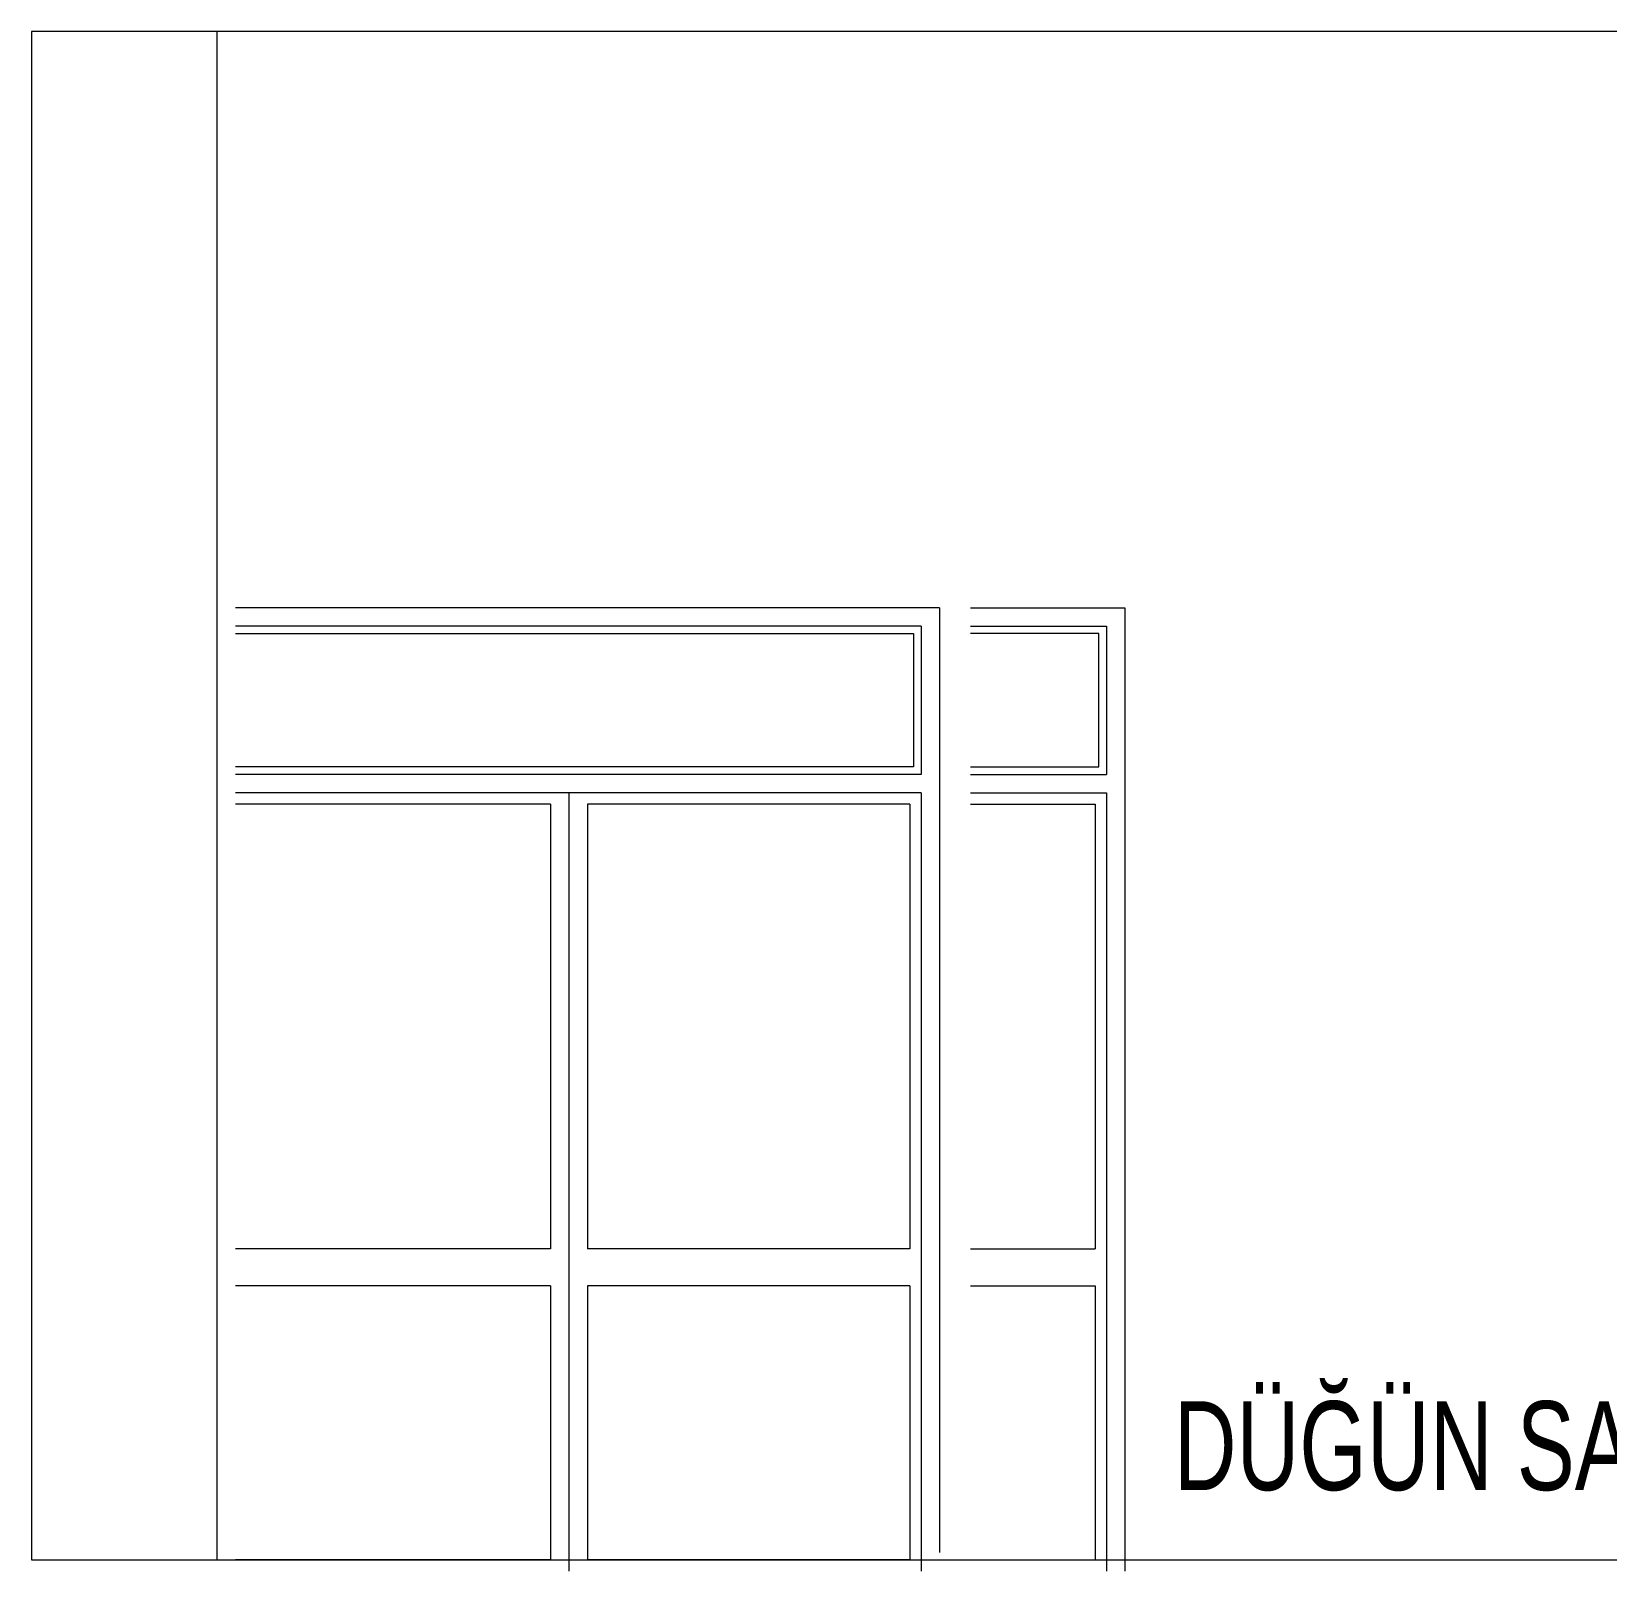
# Model space of a CAD drawing. Header units: inches. Extents: x -7543 to -822, y 102837 to 190349.
# Drawn here: x -828.654 to -828.569, y 102836.7082 to 102836.791 of the extents above; entities that cross this region are included whole.
import ezdxf

# ---------------------------------------------------------------- set-up
doc = ezdxf.new("R2010")
doc.units = ezdxf.units.IN
doc.header["$MEASUREMENT"] = 0
doc.layers.add('KAPI', color=7, linetype='Continuous', lineweight=18, true_color=0xffb360)
doc.layers.add('SIVA', color=150, linetype='Continuous', lineweight=15)
doc.layers.add('YAZI', color=7, linetype='Continuous', lineweight=25)
doc.styles.add('arıal', font='arial.ttf', dxfattribs={"width": 0.7})

msp = doc.modelspace()

# ---------------------------------------------------------------- linework, layer by layer
at = {"layer": 'KAPI'}
for p, q in [((-828.654018, 102836.790985), (-828.654018, 102836.708485)), ((-828.644018, 102836.790985), (-828.644018, 102836.708485)), ((-828.605018, 102836.759885), (-828.643018, 102836.759885)), ((-828.605018, 102836.759885), (-828.605018, 102836.708885)), ((-828.603351, 102836.759885), (-828.595018, 102836.759885)), ((-828.595018, 102836.759885), (-828.595018, 102836.707885)), ((-828.625018, 102836.758885), (-828.643018, 102836.758885)), ((-828.643018, 102836.758485), (-828.625018, 102836.758485)), ((-828.606018, 102836.758885), (-828.625018, 102836.758885)), ((-828.625018, 102836.758485), (-828.606418, 102836.758485)), ((-828.606418, 102836.758485), (-828.606418, 102836.751285)), ((-828.606018, 102836.758885), (-828.606018, 102836.750885)), ((-828.603351, 102836.758885), (-828.596018, 102836.758885)), ((-828.596418, 102836.758485), (-828.603351, 102836.758485)), ((-828.596418, 102836.751285), (-828.596418, 102836.758485)), ((-828.596018, 102836.758885), (-828.596018, 102836.750885)), ((-828.606418, 102836.751285), (-828.643018, 102836.751285)), ((-828.606018, 102836.750885), (-828.643018, 102836.750885)), ((-828.603351, 102836.751285), (-828.596418, 102836.751285)), ((-828.603351, 102836.750885), (-828.596018, 102836.750885)), ((-828.606018, 102836.749885), (-828.643018, 102836.749885)), ((-828.626018, 102836.749285), (-828.643018, 102836.749285)), ((-828.626018, 102836.749285), (-828.626018, 102836.725285)), ((-828.625018, 102836.749885), (-828.625018, 102836.707885)), ((-828.606618, 102836.749285), (-828.624018, 102836.749285)), ((-828.624018, 102836.749285), (-828.624018, 102836.725285)), ((-828.606618, 102836.749285), (-828.606618, 102836.725285)), ((-828.606018, 102836.749885), (-828.606018, 102836.707885)), ((-828.603351, 102836.749885), (-828.596018, 102836.749885)), ((-828.603351, 102836.749285), (-828.596618, 102836.749285)), ((-828.596618, 102836.749285), (-828.596618, 102836.725285)), ((-828.596018, 102836.749885), (-828.596018, 102836.707885)), ((-828.626018, 102836.725285), (-828.643018, 102836.725285)), ((-828.606618, 102836.725285), (-828.624018, 102836.725285)), ((-828.603351, 102836.725285), (-828.596618, 102836.725285)), ((-828.626018, 102836.723285), (-828.643018, 102836.723285)), ((-828.626018, 102836.723285), (-828.626018, 102836.708485)), ((-828.606618, 102836.723285), (-828.624018, 102836.723285)), ((-828.624018, 102836.723285), (-828.624018, 102836.708485)), ((-828.606618, 102836.723285), (-828.606618, 102836.708485)), ((-828.603351, 102836.723285), (-828.596618, 102836.723285)), ((-828.596618, 102836.723285), (-828.596618, 102836.708485)), ((-828.626018, 102836.708485), (-828.643018, 102836.708485)), ((-828.606618, 102836.708485), (-828.624018, 102836.708485)), ((-828.603351, 102836.708485), (-828.596618, 102836.708485))]:
    msp.add_line(p, q, dxfattribs=at)
at = {"layer": 'SIVA'}
for p, q in [((-828.625618, 102836.790985), (-828.654018, 102836.790985)), ((-828.480018, 102836.790985), (-828.634089, 102836.790985)), ((-828.654018, 102836.708485), (-828.625618, 102836.708485)), ((-828.634089, 102836.708485), (-828.480018, 102836.708485))]:
    msp.add_line(p, q, dxfattribs=at)

# ---------------------------------------------------------------- texts
at = {"layer": 'YAZI', "style": 'arıal', "width": 0.7}
msp.add_text('DÜĞÜN SALONU', height=0.0048, dxfattribs=at).set_placement((-828.592384, 102836.712254))

doc.saveas('drawing.dxf')
